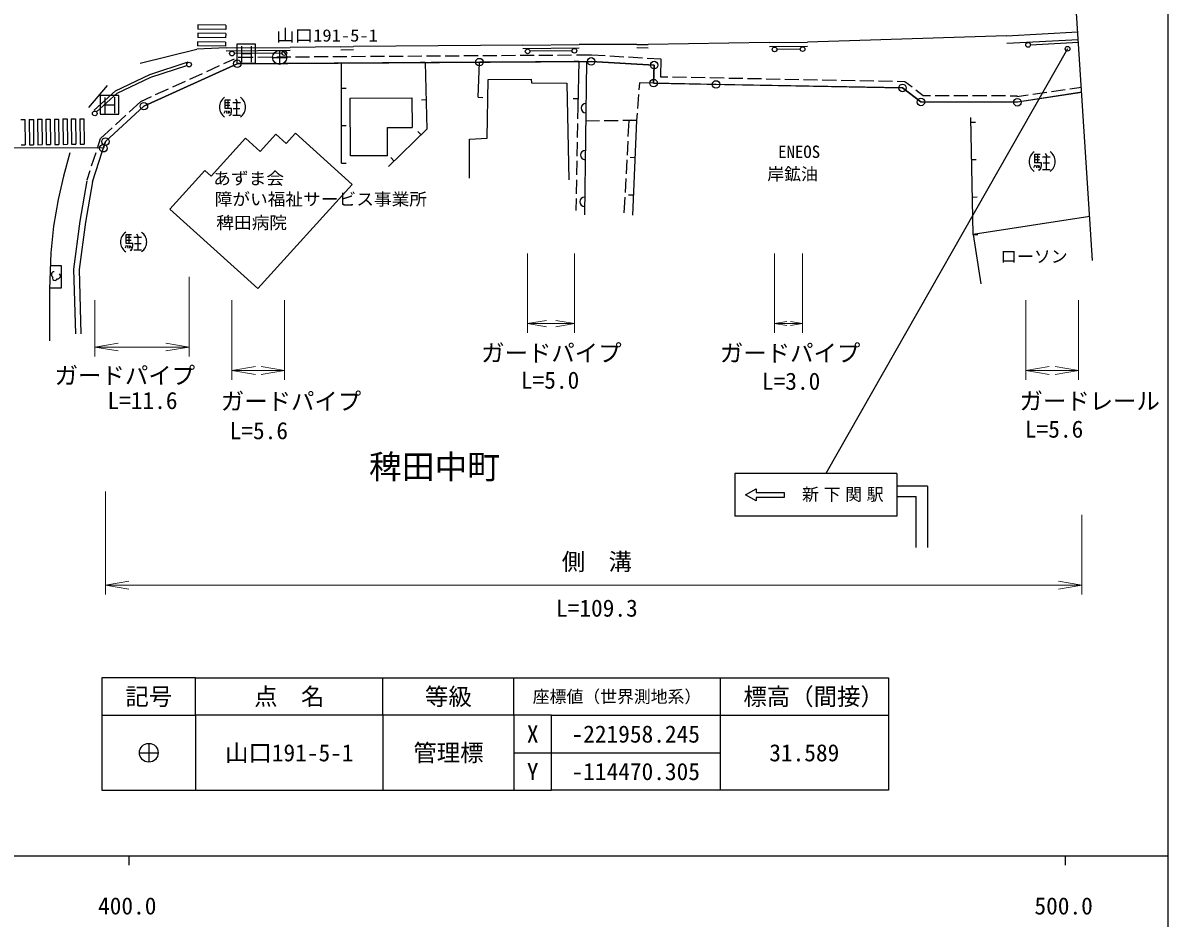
# Model space of a CAD drawing. Units: millimetres at full size, sheet at 1:1000; details may follow other scales. Extents: x 40000 to 680000, y 20000 to 380000.
# Drawn here: x 456703 to 579000, y 198357 to 293948 of the extents above; entities that cross this region are included whole.
import ezdxf
from ezdxf.enums import TextEntityAlignment as Align

# ---------------------------------------------------------------- set-up
doc = ezdxf.new("R2010")
doc.units = ezdxf.units.MM
doc.header["$LTSCALE"] = 1000
for name, color, linetype, lineweight in [('M-BGD', 7, 'Continuous', 25), ('M-BMK-HTXT', 7, 'Continuous', 13), ('M-BMK-OTRS', 5, 'Continuous', 25), ('M-BMK-ROW', 30, 'Continuous', 25), ('M-BMK-SRVR', 3, 'Continuous', 25), ('M-STR-HTXT', 7, 'Continuous', 13), ('M-STR-STRC', 7, 'Continuous', 25), ('M-TTL-BAND', 7, 'Continuous', 25)]:
    doc.layers.add(name, color=color, linetype=linetype, lineweight=lineweight)
doc.styles.add('ＭＳ ゴシック', font='')
doc.styles.get('ＭＳ ゴシック').set_extended_font_data('MS Gothic')

# ---------------------------------------------------------------- blocks, each defined once
blk = doc.blocks.new('open_arrow')
at = {"color": 0, "linetype": 'Continuous', "lineweight": -2}
blk.add_lwpolyline([(7.5, 1.25), (0, 0), (7.5, -1.25)], dxfattribs=at)

msp = doc.modelspace()

# ---------------------------------------------------------------- linework, layer by layer
at = {"layer": 'M-BGD'}
for p, q in [((490665, 291079), (492004, 291121)), ((510102, 291206), (516119, 291285)), ((522273, 291309), (523469, 291302)), ((536419, 291412), (540490, 291450)), ((561789, 291781), (569416, 292182)), ((478159, 289597), (479292, 290113)), ((478427, 290971), (485247, 291036)), ((479704, 290290), (481306, 290301)), ((481806, 290304), (483306, 290314)), ((483806, 290317), (485306, 290327)), ((485806, 290331), (487306, 290341)), ((487806, 290344), (489306, 290354)), ((489806, 290357), (491306, 290368)), ((491806, 290371), (493306, 290381)), ((493806, 290384), (495306, 290394)), ((495806, 290398), (497306, 290408)), ((497806, 290411), (499306, 290421)), ((499806, 290424), (501306, 290434)), ((501806, 290438), (503306, 290448)), ((503806, 290451), (505306, 290461)), ((505806, 290464), (507306, 290475)), ((507806, 290478), (509306, 290488)), ((509806, 290491), (511306, 290501)), ((511806, 290505), (513306, 290515)), ((513806, 290518), (515306, 290528)), ((516073, 289833), (515573, 289846)), ((515806, 290531), (517408, 290542)), ((517408, 290542), (518878, 290456)), ((519377, 290426), (520875, 290338)), ((521374, 290309), (522871, 290220)), ((523371, 290191), (524841, 290105)), ((524841, 290105), (524777, 288205)), ((469625, 285057), (479590, 289589)), ((470265, 288434), (474355, 289775)), ((476338, 288769), (477704, 289390)), ((479590, 289589), (517390, 289842)), ((490724, 278979), (490711, 289664)), ((499662, 289723), (499162, 289711)), ((505335, 286005), (505455, 289762)), ((516073, 289833), (515950, 284993)), ((516887, 289839), (516665, 273459)), ((517390, 289842), (524118, 289446)), ((524118, 289446), (524053, 287519)), ((466602, 286706), (470265, 288434)), ((472697, 287113), (474062, 287734)), ((474518, 287941), (475883, 288562)), ((506271, 281626), (506377, 287899)), ((506377, 287899), (510996, 287943)), ((510996, 287943), (511016, 287542)), ((511016, 287542), (514796, 287495)), ((514796, 287495), (514998, 277181)), ((522533, 287555), (522479, 286793)), ((524053, 287519), (522533, 287555)), ((524053, 287519), (550633, 287004)), ((524777, 288205), (525578, 288190)), ((526078, 288180), (527577, 288151)), ((528077, 288141), (529577, 288112)), ((530077, 288102), (531577, 288073)), ((532076, 288064), (533576, 288035)), ((534076, 288025), (535576, 287996)), ((536076, 287986), (537575, 287957)), ((538075, 287948), (539575, 287918)), ((540075, 287909), (541575, 287880)), ((542075, 287870), (543574, 287841)), ((544074, 287831), (545574, 287802)), ((546074, 287793), (547574, 287764)), ((548073, 287754), (549573, 287725)), ((550073, 287715), (550874, 287700)), ((550874, 287700), (551659, 287105)), ((464328, 284633), (466602, 286706)), ((470876, 286285), (472242, 286906)), ((490715, 286979), (491215, 286979)), ((522443, 286294), (522337, 284798)), ((550633, 287004), (552607, 285510)), ((552058, 286804), (552843, 286209)), ((552843, 286209), (553628, 286206)), ((554128, 286205), (555628, 286199)), ((556128, 286198), (557628, 286192)), ((558128, 286191), (559628, 286185)), ((560128, 286184), (561628, 286178)), ((562128, 286177), (562913, 286174)), ((562835, 286079), (564063, 286258)), ((562915, 285534), (569777, 286539)), ((564557, 286331), (566041, 286548)), ((566536, 286620), (568020, 286838)), ((568515, 286910), (569742, 287090)), ((465528, 281272), (469625, 285057)), ((468066, 284433), (469288, 285563)), ((469288, 285563), (470421, 286078)), ((478288, 284807), (478288, 285745)), ((478288, 285745), (478873, 285745)), ((478288, 285454), (478818, 285454)), ((478288, 285159), (478815, 285159)), ((478585, 285745), (478585, 284807)), ((479115, 285454), (479937, 285454)), ((479115, 285454), (479930, 285454)), ((479406, 285809), (479581, 285515)), ((479520, 285454), (479520, 284102)), ((491669, 285906), (498246, 285934)), ((491695, 279739), (491669, 285906)), ((498246, 285934), (498260, 282786)), ((499759, 285725), (499260, 285712)), ((505335, 286005), (505834, 285989)), ((515972, 285834), (515472, 285847)), ((515950, 284993), (515929, 283706)), ((552607, 285510), (562911, 285474)), ((466597, 283076), (467698, 284094)), ((478290, 284571), (478173, 284281)), ((478996, 284807), (478288, 284807)), ((478408, 284572), (478468, 284281)), ((478584, 284571), (478643, 284282)), ((478701, 284571), (478819, 284336)), ((478705, 284105), (478815, 284044)), ((478815, 284044), (478938, 284212)), ((478938, 284212), (478996, 284503)), ((478996, 284503), (478996, 284807)), ((479112, 284102), (479927, 284102)), ((479174, 284807), (479872, 284807)), ((522301, 284299), (522247, 283536)), ((558181, 271354), (557929, 283849)), ((465007, 281607), (466229, 282737)), ((490719, 282979), (491219, 282979)), ((495636, 282775), (498260, 282786)), ((495649, 279756), (495636, 282775)), ((515921, 283206), (515896, 281706)), ((518274, 283474), (516800, 283450)), ((520274, 283505), (518774, 283481)), ((522247, 283536), (520774, 283513)), ((521410, 283523), (521321, 281832)), ((522247, 283536), (521748, 283559)), ((522247, 283536), (521788, 273403)), ((557939, 283352), (558438, 283362)), ((464668, 280578), (465007, 281607)), ((476793, 277570), (480476, 281639)), ((482037, 280226), (480476, 281639)), ((483720, 282073), (482037, 280226)), ((484829, 281063), (483720, 282073)), ((485830, 282166), (484827, 281061)), ((491881, 276680), (485830, 282166)), ((499217, 281987), (498869, 282346)), ((504387, 281540), (506271, 281626)), ((504396, 277378), (504387, 281540)), ((521295, 281333), (521216, 279835)), ((464043, 278678), (464512, 280103)), ((464119, 276987), (465528, 281272)), ((515888, 281206), (515863, 279706)), ((461722, 280057), (461051, 277589)), ((490724, 278979), (491224, 278979)), ((495649, 279756), (491695, 279739)), ((496347, 279201), (495999, 279560)), ((515855, 279207), (515830, 277707)), ((521190, 279335), (521111, 277837)), ((522066, 279540), (521567, 279563)), ((558020, 279353), (558519, 279363)), ((564757, 279932), (565342, 279932)), ((564757, 278994), (564757, 279932)), ((564757, 279641), (565287, 279641)), ((564757, 279347), (565284, 279347)), ((565465, 278994), (564757, 278994)), ((565055, 279932), (565055, 278994)), ((565465, 278690), (565465, 278994)), ((565585, 279641), (566400, 279641)), ((565585, 279641), (566406, 279641)), ((565643, 278994), (566342, 278994)), ((565876, 279996), (566051, 279702)), ((565989, 279641), (565989, 278289)), ((463549, 277175), (463887, 278203)), ((476116, 278180), (472397, 274053)), ((476793, 277570), (476116, 278180)), ((564760, 278758), (564642, 278468)), ((564877, 278760), (564938, 278468)), ((565053, 278758), (565112, 278469)), ((565171, 278758), (565288, 278523)), ((565174, 278292), (565284, 278231)), ((565284, 278231), (565407, 278399)), ((565407, 278399), (565465, 278690)), ((565582, 278289), (566397, 278289)), ((461051, 277589), (460472, 275085)), ((463527, 277089), (462788, 272772)), ((464119, 276987), (463381, 272682)), ((481808, 265571), (491881, 276680)), ((515822, 277207), (515797, 275707)), ((521085, 277338), (521006, 275840)), ((515789, 275207), (515767, 273920)), ((520980, 275341), (520891, 273650)), ((521885, 275544), (521386, 275567)), ((558101, 275353), (558600, 275364)), ((460472, 275085), (459955, 272245)), ((472397, 274053), (481808, 265571)), ((462788, 272772), (462115, 267648)), ((570625, 273292), (558181, 271354)), ((459955, 272245), (459685, 269405)), ((463381, 272682), (462716, 267617)), ((467731, 270409), (467731, 271347)), ((467731, 271347), (468317, 271347)), ((467731, 271056), (468262, 271056)), ((467731, 270761), (468259, 270761)), ((468440, 270409), (467731, 270409)), ((468029, 271347), (468029, 270409)), ((468440, 270105), (468440, 270409)), ((468559, 271056), (469380, 271056)), ((468559, 271056), (469374, 271056)), ((468617, 270409), (469316, 270409)), ((468850, 271411), (469025, 271117)), ((468963, 271056), (468963, 269704)), ((558181, 271354), (558681, 271364)), ((558181, 271354), (559000, 266096)), ((459685, 269405), (459535, 265511)), ((467734, 270173), (467617, 269883)), ((467852, 270175), (467912, 269883)), ((468028, 270173), (468086, 269884)), ((468145, 270173), (468263, 269938)), ((468149, 269707), (468259, 269646)), ((468259, 269646), (468381, 269814)), ((468381, 269814), (468440, 270105)), ((468556, 269704), (469371, 269704)), ((459634, 268057), (460798, 268058)), ((460798, 268058), (460799, 265634)), ((462115, 267648), (462306, 260733)), ((462716, 267617), (462906, 260750)), ((460799, 265634), (459535, 265633)), ((459535, 265511), (459544, 259981))]:
    msp.add_line(p, q, dxfattribs=at)
msp.add_lwpolyline([(499662, 289723), (499836, 282588), (495734, 278606)], dxfattribs=at)
for centre, radius, start, end in [((478948, 284953), 1264, 123.85503, 236.14497), ((479219, 284953), 1264, 303.85503, 56.14497), ((516819, 284839), 500, 89.22635, 269.22635), ((516752, 279839), 500, 89.22635, 269.22635), ((565417, 279141), 1264, 123.85503, 236.14497), ((565689, 279141), 1264, 303.85503, 56.14497), ((516684, 274840), 500, 89.22635, 269.22635), ((468392, 270556), 1264, 123.85503, 236.14497), ((468663, 270556), 1264, 303.85503, 56.14497), ((460043, 267077), 299, 91.74636, 235.5798), ((460116, 266717), 267, 154.82658, 341.7694), ((460416, 266929), 299, 261.01619, 44.84963)]:
    msp.add_arc(centre, radius, start, end, dxfattribs=at)
at = {"layer": 'M-BMK-OTRS'}
msp.add_line((570926, 268587), (569010, 298525), dxfattribs=at)
at = {"layer": 'M-BMK-ROW'}
msp.add_lwpolyline([(569777, 286539), (562911, 285474), (552607, 285510), (550633, 287004), (530723, 287379), (524053, 287519), (524118, 289446), (517390, 289842), (505455, 289762), (479590, 289589), (469625, 285057), (465528, 281272), (465295, 280563), (443194, 280631)], dxfattribs=at)
at = {"layer": 'M-BMK-SRVR'}
for p, q in [((483372, 290262), (484870, 290262)), ((484121, 291012), (484121, 289512)), ((475148, 224012), (465148, 224012)), ((465148, 224012), (465148, 220012)), ((475148, 220012), (475148, 224012)), ((475148, 224012), (495148, 224012)), ((495148, 220012), (495148, 224012)), ((495148, 224012), (509148, 224012)), ((509148, 220012), (509148, 224012)), ((509148, 224012), (531148, 224012)), ((531148, 224012), (531148, 220012)), ((531148, 224012), (549148, 224012)), ((549148, 224012), (549148, 220012)), ((465148, 220012), (475148, 220012)), ((465148, 220012), (465148, 212012)), ((495148, 220012), (475148, 220012)), ((475148, 220012), (475148, 212012)), ((509148, 220012), (495148, 220012)), ((495148, 220012), (495148, 212012)), ((513148, 220012), (509148, 220012)), ((509148, 220012), (509148, 216012)), ((513148, 216012), (513148, 220012)), ((513148, 220012), (531148, 220012)), ((531148, 220012), (531148, 216012)), ((531148, 220012), (549148, 220012)), ((549148, 220012), (549148, 212012)), ((470148, 217012), (470148, 215012)), ((469148, 216012), (471148, 216012)), ((509148, 216012), (513148, 216012)), ((509148, 216012), (509148, 212012)), ((513148, 212012), (513148, 216012)), ((513148, 216012), (531148, 216012)), ((531148, 216012), (531148, 212012)), ((465148, 212012), (475148, 212012)), ((475148, 212012), (495148, 212012)), ((495148, 212012), (509148, 212012)), ((509148, 212012), (513148, 212012)), ((531148, 212012), (513148, 212012)), ((549148, 212012), (531148, 212012))]:
    msp.add_line(p, q, dxfattribs=at)
for centre, radius in [((484121, 290262), 750), ((470148, 216012), 1000)]:
    msp.add_circle(centre, radius, dxfattribs=at)
at = {"layer": 'M-STR-HTXT'}
for p, q in [((510606, 269337), (510606, 260837)), ((515606, 269337), (515606, 260837)), ((536971, 269337), (536971, 260837)), ((539971, 269337), (539971, 260837)), ((474449, 266837), (474449, 258337)), ((464382, 264337), (464382, 258337)), ((479029, 264337), (479029, 255837)), ((484629, 264337), (484629, 255837)), ((563802, 264337), (563802, 255837)), ((569435, 264337), (569435, 255837)), ((510606, 261837), (515606, 261837)), ((536971, 261837), (539971, 261837)), ((464382, 259337), (474449, 259337)), ((479029, 256837), (484629, 256837)), ((563802, 256837), (569435, 256837)), ((465528, 243914), (465528, 232914)), ((569777, 241414), (569777, 232914)), ((465528, 233914), (569777, 233914))]:
    msp.add_line(p, q, dxfattribs=at)
at = {"layer": 'M-STR-STRC'}
for p, q in [((475388, 293743), (475381, 293293)), ((478369, 293702), (475388, 293743)), ((478369, 293702), (478363, 293252)), ((475375, 292843), (475369, 292393)), ((478351, 292352), (475369, 292393)), ((478357, 292802), (475375, 292843)), ((478363, 293252), (475381, 293293)), ((478357, 292802), (478351, 292352)), ((561747, 292580), (540486, 291900)), ((561747, 292580), (569365, 292981)), ((469234, 289656), (475273, 291135)), ((478424, 291271), (475273, 291135)), ((475363, 291943), (475357, 291493)), ((478338, 291452), (475357, 291493)), ((478345, 291902), (475363, 291943)), ((478345, 291902), (478338, 291452)), ((478424, 291271), (485245, 291335)), ((481538, 291664), (479538, 291664)), ((479538, 291664), (479538, 289664)), ((480078, 289749), (480078, 291449)), ((481069, 291460), (481069, 289755)), ((481538, 289664), (481538, 291664)), ((490655, 291379), (485245, 291335)), ((490655, 291379), (491995, 291421)), ((510097, 291556), (491995, 291421)), ((510097, 291556), (516114, 291635)), ((522275, 291659), (516114, 291635)), ((522275, 291659), (523471, 291652)), ((536414, 291862), (523471, 291652)), ((536414, 291862), (540486, 291900)), ((539721, 291143), (537221, 291120)), ((568262, 291187), (542458, 245833)), ((564302, 291613), (569435, 291883)), ((484379, 290727), (479279, 290679)), ((480078, 290664), (481069, 290664)), ((515356, 290975), (510856, 290916)), ((470376, 288155), (474211, 289412)), ((479538, 289664), (481538, 289664)), ((466771, 286454), (470376, 288155)), ((463747, 284929), (465729, 287281)), ((464567, 284445), (466771, 286454)), ((466965, 286205), (464965, 286205)), ((464965, 286205), (464965, 284205)), ((466965, 284205), (466965, 286205)), ((465505, 284289), (465505, 285989)), ((465505, 285205), (466496, 285205)), ((466496, 286000), (466496, 284295)), ((464965, 284205), (466965, 284205)), ((456467, 283630), (456917, 283635)), ((456917, 283635), (456952, 280926)), ((457367, 283641), (457817, 283647)), ((457367, 283641), (457402, 280932)), ((457817, 283647), (457852, 280938)), ((458267, 283652), (458717, 283658)), ((458267, 283652), (458302, 280944)), ((458717, 283658), (458752, 280949)), ((459167, 283664), (459617, 283670)), ((459167, 283664), (459202, 280955)), ((459617, 283670), (459652, 280961)), ((460067, 283675), (460517, 283681)), ((460067, 283675), (460102, 280967)), ((460517, 283681), (460552, 280972)), ((460967, 283687), (461417, 283693)), ((460967, 283687), (461002, 280978)), ((461417, 283693), (461452, 280984)), ((461867, 283698), (462317, 283704)), ((461867, 283698), (461902, 280989)), ((462317, 283704), (462351, 280995)), ((462767, 283710), (463217, 283715)), ((462767, 283710), (462801, 281001)), ((463217, 283715), (463251, 281007)), ((456502, 280921), (456952, 280926)), ((457402, 280932), (457852, 280938)), ((458302, 280944), (458752, 280949)), ((459202, 280955), (459652, 280961)), ((460102, 280967), (460552, 280972)), ((461002, 280978), (461452, 280984)), ((461902, 280989), (462351, 280995)), ((462801, 281001), (463251, 281007)), ((532746, 245833), (532746, 241262)), ((550042, 245833), (532746, 245833)), ((550042, 245833), (550042, 241262)), ((533879, 243545), (535021, 244193)), ((535021, 242898), (533879, 243545)), ((535021, 244193), (535021, 243812)), ((535021, 243812), (538010, 243812)), ((538010, 243812), (538010, 243279)), ((553306, 244468), (550042, 244468)), ((550042, 243380), (552083, 243380)), ((552083, 237940), (552083, 243380)), ((553306, 244468), (553306, 237940)), ((538010, 243279), (535021, 243279)), ((535021, 243279), (535021, 242898)), ((550042, 241262), (532746, 241262))]:
    msp.add_line(p, q, dxfattribs=at)
for centre in [(510606, 290912), (515606, 290978), (536971, 291117), (539971, 291145), (564052, 291600), (568262, 291187), (479029, 290676), (484629, 290730), (474449, 289490), (464382, 284277)]:
    msp.add_circle(centre, 250, dxfattribs=at)
at = {"layer": 'M-TTL-BAND'}
for p, q in [((579000, 20000), (579000, 370000)), ((40000, 205000), (579000, 205000)), ((468000, 205000), (468000, 204000)), ((568000, 205000), (568000, 204000))]:
    msp.add_line(p, q, dxfattribs=at)
at = {"layer": 'M-TTL-BAND', "color": 30}
for centre in [(479590, 289589), (505455, 289762), (517390, 289842), (524118, 289446), (524053, 287519), (530723, 287379), (550633, 287004), (469625, 285057), (552607, 285510), (562911, 285474), (465528, 281272), (465295, 280563)]:
    msp.add_circle(centre, 400, dxfattribs=at)

# ---------------------------------------------------------------- block references
at = {"layer": 'M-STR-HTXT'}
for p, xscale, yscale in [((510606, 261837), 267, 267), ((536971, 261837), 173, 173), ((464382, 259337), 333, 333), ((479029, 256837), 333, 333), ((563802, 256837), 333, 333), ((465528, 233914), 333, 333)]:
    msp.add_blockref('open_arrow', p, dxfattribs=dict(at, xscale=xscale, yscale=yscale))
at = {"layer": 'M-STR-HTXT', "rotation": 180}
for p, xscale, yscale in [((515606, 261837), 267, 267), ((539971, 261837), 173, 173), ((474449, 259337), 333, 333), ((484629, 256837), 333, 333), ((569435, 256837), 333, 333), ((569777, 233914), 333, 333)]:
    msp.add_blockref('open_arrow', p, dxfattribs=dict(at, xscale=xscale, yscale=yscale))

# ---------------------------------------------------------------- texts
at = {"layer": 'M-BGD', "style": 'ＭＳ ゴシック'}
for s, p in [('ENEOS', (539596, 280187)), ('岸鉱油', (538899, 277812)), ('ローソン', (564670, 269012))]:
    msp.add_text(s, height=1320, dxfattribs=at).set_placement(p, align=Align.MIDDLE_CENTER)
at = {"layer": 'M-BGD', "style": 'ＭＳ ゴシック', "width": 1.05}
for s, p in [('あずま会', (477029, 276289)), ('障がい福祉サービス事業所', (477176, 274067)), ('稗田病院', (477353, 271557))]:
    msp.add_text(s, height=1320, dxfattribs=at).set_placement(p, align=Align.BOTTOM_LEFT)
at = {"layer": 'M-BMK-HTXT', "style": 'ＭＳ ゴシック'}
msp.add_text('稗田中町', height=2566, dxfattribs=at).set_placement((500667, 246557), align=Align.MIDDLE_CENTER)
at = {"layer": 'M-BMK-SRVR', "style": 'ＭＳ ゴシック', "width": 1.1}
msp.add_text('山口191-5-1', height=1320, dxfattribs=at).set_placement((483736, 291552), align=Align.BOTTOM_LEFT)
at = {"layer": 'M-BMK-SRVR', "style": 'ＭＳ ゴシック'}
for s, height, p in [('記号', 1833, (470148, 222012)), ('点\u3000名', 1833, (485148, 222012)), ('等級', 1833, (502148, 222012)), ('座標値（世界測地系）', 1320, (520148, 222012)), ('標高（間接）', 1833, (541148, 222012)), ('X', 1833, (511148, 218012)), ('-221958.245', 1833, (522148, 218012)), ('山口191-5-1', 1833, (485148, 216012)), ('管理標', 1833, (502148, 216012)), ('31.589', 1833, (540148, 216012)), ('Y', 1833, (511148, 214012)), ('-114470.305', 1833, (522148, 214012))]:
    msp.add_text(s, height=height, dxfattribs=at).set_placement(p, align=Align.MIDDLE_CENTER)
at = {"layer": 'M-STR-HTXT', "style": 'ＭＳ ゴシック'}
for s, p in [('ガードパイプ', (513138, 258701)), ('ガードパイプ', (538632, 258692)), ('ガードパイプ', (467592, 256296)), ('ガードパイプ', (485333, 253545)), ('ガードレール', (570626, 253572)), ('側\u3000溝', (518000, 236414))]:
    msp.add_text(s, height=1833, dxfattribs=at).set_placement(p, align=Align.MIDDLE_CENTER)
for s, p in [('L=5.0', (513000, 254337)), ('L=3.0', (538742, 254223)), ('L=11.6', (469474, 252163)), ('L=5.6', (481898, 248943)), ('L=5.6', (566823, 249108)), ('L=109.3', (517997, 229993))]:
    msp.add_text(s, height=1833, dxfattribs=at).set_placement(p, align=Align.BOTTOM_CENTER)
at = {"layer": 'M-STR-STRC', "insert": (539907, 243529), "char_height": 1320, "attachment_point": 4, "style": 'ＭＳ ゴシック'}
msp.add_mtext('\\T1.28;新下関駅', dxfattribs=at)
at = {"layer": 'M-TTL-BAND', "style": 'ＭＳ ゴシック'}
for s, p in [('400.0', (467844, 198195)), ('500.0', (567844, 198195))]:
    msp.add_text(s, height=1833, dxfattribs=at).set_placement(p, align=Align.BOTTOM_CENTER)

doc.saveas('drawing.dxf')
